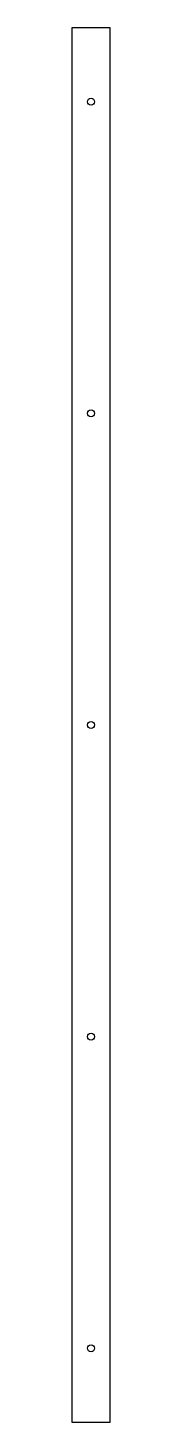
# Model space of a CAD drawing. Header units: millimetres. Extents: x 753 to 772, y 431 to 1094.
import ezdxf

# ---------------------------------------------------------------- set-up
doc = ezdxf.new("R2010")
doc.units = ezdxf.units.MM
doc.layers.add('Левая стенка', color=7, linetype='Continuous', lineweight=30)

msp = doc.modelspace()

# ---------------------------------------------------------------- linework, layer by layer
at = {"layer": 'Левая стенка', "color": 7, "lineweight": 30, "true_color": 0xffffff}
msp.add_lwpolyline([(753.45, 431.45), (771.55, 431.45), (771.55, 431.45), (771.55, 1093.55), (771.55, 1093.55), (753.45, 1093.55), (753.45, 1093.55), (753.45, 431.45)], dxfattribs=at)
for centre in [(762.5, 1058.5), (762.5, 910.5), (762.5, 762.5), (762.5, 614.5), (762.5, 466.5)]:
    msp.add_circle(centre, 1.65, dxfattribs=at)

doc.saveas('drawing.dxf')
